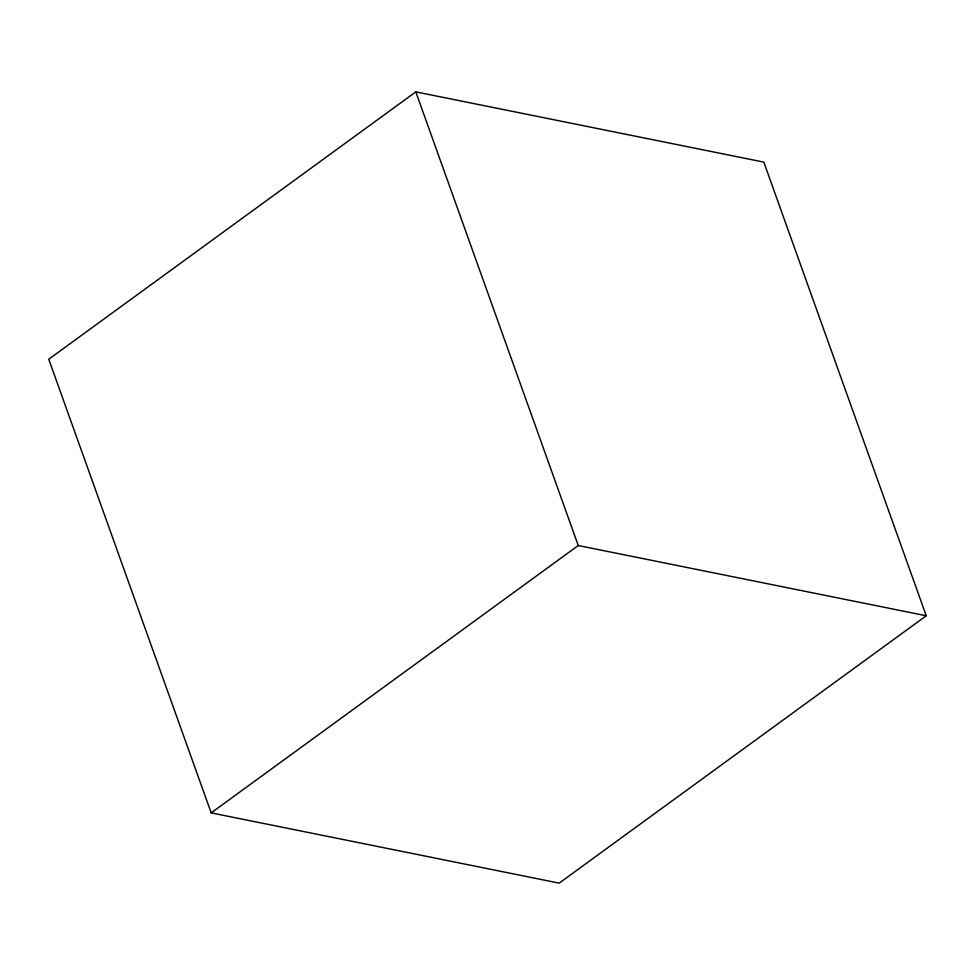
<?xml version="1.0" encoding="UTF-8"?>
<svg xmlns="http://www.w3.org/2000/svg" width="975" height="975" viewBox="0 0 975 975"><rect width="100%" height="100%" fill="white"/><g stroke="black" fill="none" stroke-linecap="round" stroke-linejoin="round"><path stroke-width="1.46" d="M415.813 91.869L48.75 359.227L211.185 812.882L559.187 883.131L926.25 615.773L763.815 162.118L415.813 91.869L578.248 545.525L926.25 615.773M211.185 812.882L578.248 545.525"/></g></svg>
